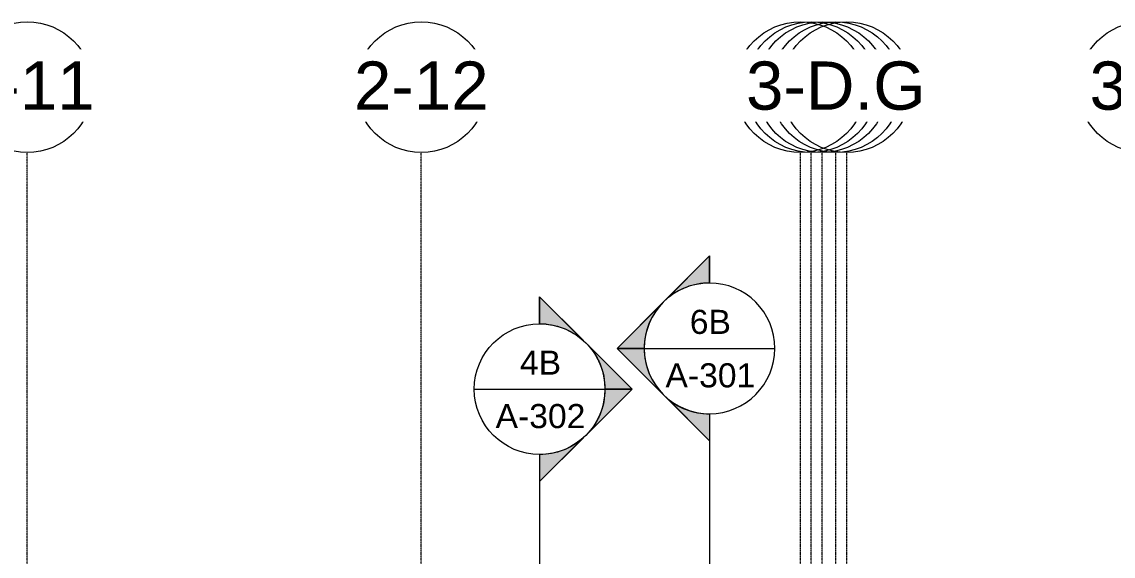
# Model space of a CAD drawing. Header units: inches. Extents: x -23565 to -43, y -324 to 853.
# Drawn here: x -15930 to -15128, y 375 to 768 of the extents above; entities that cross this region are included whole.
import ezdxf

# ---------------------------------------------------------------- set-up
doc = ezdxf.new("R2010")
doc.units = ezdxf.units.IN
doc.header["$MEASUREMENT"] = 0
doc.linetypes.add('Grid Line 1_2_', pattern=[0.875, 0.5, -0.125, 0.125, -0.125])
for name, color, linetype, lineweight in [('G-ANNO-SYMB', 111, 'Continuous', 9), ('S-GRID', 1, 'Continuous', 9), ('S-GRID-IDEN', 1, 'Continuous', 9)]:
    doc.layers.add(name, color=color, linetype=linetype, lineweight=lineweight)
doc.styles.add('Arial_1', font='arial.ttf', dxfattribs={"height": 35.407186})
doc.styles.add('Arial_2', font='arial.ttf', dxfattribs={"height": 17.703593})

# ---------------------------------------------------------------- blocks, each defined once
blk = doc.blocks.new('Grid - Grid Head - Circle-14747-Building Section - East_West looking South _ Fitness Center')
at = {"layer": 'S-GRID-IDEN'}
blk.add_circle((-23085.89, 719.89), 48, dxfattribs=at)
blk = doc.blocks.new('Section - Section Head - Filled-1526-Building Section - East_West looking South _ Fitness Center')
at = {"layer": 'G-ANNO-SYMB'}
h = blk.add_hatch(color=256, dxfattribs=at)
edge = h.paths.add_edge_path(flags=0)
edge.add_arc((-22874.16, 528), 48.06, 90, 132.0784, ccw=False)
edge.add_line((-22874.16, 576.06), (-22874.16, 595.88))
edge.add_line((-22874.16, 595.88), (-22906.36, 563.67))
h = blk.add_hatch(color=256, dxfattribs=at)
edge = h.paths.add_edge_path(flags=0)
edge.add_line((-22908.1, 561.94), (-22942.04, 528))
edge.add_line((-22942.04, 528), (-22922.16, 528))
edge.add_arc((-22874.16, 528), 48, 135, 180, ccw=False)
h = blk.add_hatch(color=256, dxfattribs=at)
edge = h.paths.add_edge_path(flags=0)
edge.add_arc((-22874.16, 528), 48, 180, 225, ccw=False)
edge.add_line((-22922.16, 528), (-22942.04, 528))
edge.add_line((-22942.04, 528), (-22908.1, 494.06))
h = blk.add_hatch(color=256, dxfattribs=at)
edge = h.paths.add_edge_path(flags=0)
edge.add_line((-22906.36, 492.33), (-22874.16, 460.12))
edge.add_line((-22874.16, 460.12), (-22874.16, 479.94))
edge.add_arc((-22874.16, 528), 48.06, 227.9216, 270, ccw=False)
for p, q in [((-22942.04, 528), (-22874.16, 595.88)), ((-22906.36, 563.67), (-22874.16, 595.88)), ((-22874.16, 576), (-22874.16, 595.88)), ((-22874.16, 595.88), (-22874.16, 576.06)), ((-22942.04, 528), (-22908.1, 561.94)), ((-22942.04, 528), (-22874.16, 460.12)), ((-22922.16, 528), (-22942.04, 528)), ((-22908.1, 494.06), (-22942.04, 528)), ((-22942.04, 528), (-22922.16, 528)), ((-22874.16, 460.12), (-22906.36, 492.33)), ((-22874.16, 480), (-22874.16, 460.12)), ((-22874.16, 479.94), (-22874.16, 460.12))]:
    blk.add_line(p, q, dxfattribs=at)
for radius, start, end in [(48, 90, 270), (48.06, 90, 132.0784), (48, 270, 90), (48, 135, 180), (48, 180, 225), (48.06, 227.9216, 270)]:
    blk.add_arc((-22874.16, 528), radius, start, end, dxfattribs=at)

msp = doc.modelspace()

# ---------------------------------------------------------------- linework, layer by layer
at = {"layer": 'G-ANNO-SYMB'}
for p, q in [((-15472.69333, 528), (-15376.69333, 528)), ((-15597.50111, 498.08213), (-15501.50111, 498.08213)), ((-15424.69333, 480), (-15424.69333, -26.70379)), ((-15549.50111, 450.08213), (-15549.50111, -56.62166))]:
    msp.add_line(p, q, dxfattribs=at)
at = {"layer": 'S-GRID', "linetype": 'Grid Line 1_2_'}
for p, q in [((-15925.92795, -273.16081), (-15925.92795, 671.89181)), ((-15925.92795, -273.16081), (-15925.92795, 671.89181)), ((-15636.42795, -273.16081), (-15636.42795, 671.89181)), ((-15636.42795, -273.16081), (-15636.42795, 671.89181)), ((-15357.92795, -273.16081), (-15357.92795, 671.89181)), ((-15349.92795, -273.16081), (-15349.92795, 671.89181)), ((-15349.92795, -273.16081), (-15349.92795, 671.89181)), ((-15341.92795, -273.16081), (-15341.92795, 671.89181)), ((-15331.92795, -273.16081), (-15331.92795, 671.89181)), ((-15331.92795, -273.16081), (-15331.92795, 671.89181)), ((-15323.92795, -273.16081), (-15323.92795, 671.89181))]:
    msp.add_line(p, q, dxfattribs=at)

# ---------------------------------------------------------------- block references
at = {"layer": 'G-ANNO-SYMB'}
msp.add_blockref('Section - Section Head - Filled-1526-Building Section - East_West looking South _ Fitness Center', (7449.46227, 0), dxfattribs=at)
at = {"layer": 'G-ANNO-SYMB', "extrusion": (0, 0, -1)}
msp.add_blockref('Section - Section Head - Filled-1526-Building Section - East_West looking South _ Fitness Center', (38423.65671, -29.91787), dxfattribs=at)
at = {"layer": 'S-GRID-IDEN'}
for p in [(7159.96227, 0), (7449.46227, 0), (7727.96227, 0), (7980.21227, 0)]:
    msp.add_blockref('Grid - Grid Head - Circle-14747-Building Section - East_West looking South _ Fitness Center', p, dxfattribs=at)

# ---------------------------------------------------------------- texts
at = {"layer": 'G-ANNO-SYMB', "char_height": 17.703593, "attachment_point": 2, "line_spacing_factor": 0.938532, "style": 'Arial_2'}
for s, insert, width in [('6B', (-15424.07859, 556.33825), 36.072), ('4B', (-15548.88637, 526.42038), 36.072), ('A-301', (-15424.07859, 517.06576), 78.624), ('A-302', (-15548.88637, 487.14789), 78.624)]:
    msp.add_mtext(s, dxfattribs=dict(at, insert=insert, width=width))

# ---------------------------------------------------------------- next in the draw order: texts
at = {"layer": 'S-GRID-IDEN', "char_height": 35.407186, "attachment_point": 2, "line_spacing_factor": 0.938532, "style": 'Arial_1', "bg_fill": 3, "box_fill_scale": 1.25, "bg_fill_color": 0, "bg_fill_transparency": 0}
for s, insert, width in [('1-11', (-15925.93718, 738.76554), 117.936), ('1-12', (-15636.43718, 738.76554), 117.936), ('3-E.G', (-15357.93718, 738.76554), 153.792), ('3-C', (-15105.68718, 738.76554), 94.608)]:
    msp.add_mtext(s, dxfattribs=dict(at, insert=insert, width=width))

# ---------------------------------------------------------------- next in the draw order: block references
at = {"layer": 'S-GRID-IDEN'}
for p in [(7159.96227, 0), (7449.46227, 0), (7735.96227, 0)]:
    msp.add_blockref('Grid - Grid Head - Circle-14747-Building Section - East_West looking South _ Fitness Center', p, dxfattribs=at)

# ---------------------------------------------------------------- next in the draw order: texts
at = {"layer": 'S-GRID-IDEN', "char_height": 35.407186, "attachment_point": 2, "line_spacing_factor": 0.938532, "style": 'Arial_1', "bg_fill": 3, "box_fill_scale": 1.25, "bg_fill_color": 0, "bg_fill_transparency": 0}
for s, insert, width in [('2-11', (-15925.93718, 738.76554), 117.936), ('2-12', (-15636.43718, 738.76554), 117.936), ('3-E', (-15349.93718, 738.76554), 91.584)]:
    msp.add_mtext(s, dxfattribs=dict(at, insert=insert, width=width))

# ---------------------------------------------------------------- next in the draw order: block references
at = {"layer": 'S-GRID-IDEN'}
msp.add_blockref('Grid - Grid Head - Circle-14747-Building Section - East_West looking South _ Fitness Center', (7743.96227, 0), dxfattribs=at)

# ---------------------------------------------------------------- next in the draw order: texts
at = {"layer": 'S-GRID-IDEN', "insert": (-15341.93718, 738.76554), "char_height": 35.407186, "width": 117.936, "attachment_point": 2, "line_spacing_factor": 0.938532, "style": 'Arial_1', "bg_fill": 3, "box_fill_scale": 1.25, "bg_fill_color": 0, "bg_fill_transparency": 0}
msp.add_mtext('1-13', dxfattribs=at)

# ---------------------------------------------------------------- next in the draw order: block references
at = {"layer": 'S-GRID-IDEN'}
msp.add_blockref('Grid - Grid Head - Circle-14747-Building Section - East_West looking South _ Fitness Center', (7753.96227, 0), dxfattribs=at)

# ---------------------------------------------------------------- next in the draw order: texts
at = {"layer": 'S-GRID-IDEN', "insert": (-15331.93718, 738.76554), "char_height": 35.407186, "width": 180.144, "attachment_point": 2, "line_spacing_factor": 0.938532, "style": 'Arial_1', "bg_fill": 3, "box_fill_scale": 1.25, "bg_fill_color": 0, "bg_fill_transparency": 0}
msp.add_mtext('1-13.G', dxfattribs=at)

# ---------------------------------------------------------------- next in the draw order: block references
at = {"layer": 'S-GRID-IDEN'}
msp.add_blockref('Grid - Grid Head - Circle-14747-Building Section - East_West looking South _ Fitness Center', (7735.96227, 0), dxfattribs=at)

# ---------------------------------------------------------------- next in the draw order: texts
at = {"layer": 'S-GRID-IDEN', "insert": (-15349.93718, 738.76554), "char_height": 35.407186, "width": 117.936, "attachment_point": 2, "line_spacing_factor": 0.938532, "style": 'Arial_1', "bg_fill": 3, "box_fill_scale": 1.25, "bg_fill_color": 0, "bg_fill_transparency": 0}
msp.add_mtext('2-13', dxfattribs=at)

# ---------------------------------------------------------------- next in the draw order: block references
at = {"layer": 'S-GRID-IDEN'}
msp.add_blockref('Grid - Grid Head - Circle-14747-Building Section - East_West looking South _ Fitness Center', (7761.96227, 0), dxfattribs=at)

# ---------------------------------------------------------------- next in the draw order: texts
at = {"layer": 'S-GRID-IDEN', "insert": (-15323.93718, 738.76554), "char_height": 35.407186, "width": 94.608, "attachment_point": 2, "line_spacing_factor": 0.938532, "style": 'Arial_1', "bg_fill": 3, "box_fill_scale": 1.25, "bg_fill_color": 0, "bg_fill_transparency": 0}
msp.add_mtext('3-D', dxfattribs=at)

# ---------------------------------------------------------------- next in the draw order: block references
at = {"layer": 'S-GRID-IDEN'}
msp.add_blockref('Grid - Grid Head - Circle-14747-Building Section - East_West looking South _ Fitness Center', (7753.96227, 0), dxfattribs=at)

# ---------------------------------------------------------------- next in the draw order: texts
at = {"layer": 'S-GRID-IDEN', "insert": (-15331.93718, 738.76554), "char_height": 35.407186, "width": 156.816, "attachment_point": 2, "line_spacing_factor": 0.938532, "style": 'Arial_1', "bg_fill": 3, "box_fill_scale": 1.25, "bg_fill_color": 0, "bg_fill_transparency": 0}
msp.add_mtext('3-D.G', dxfattribs=at)

doc.saveas('drawing.dxf')
